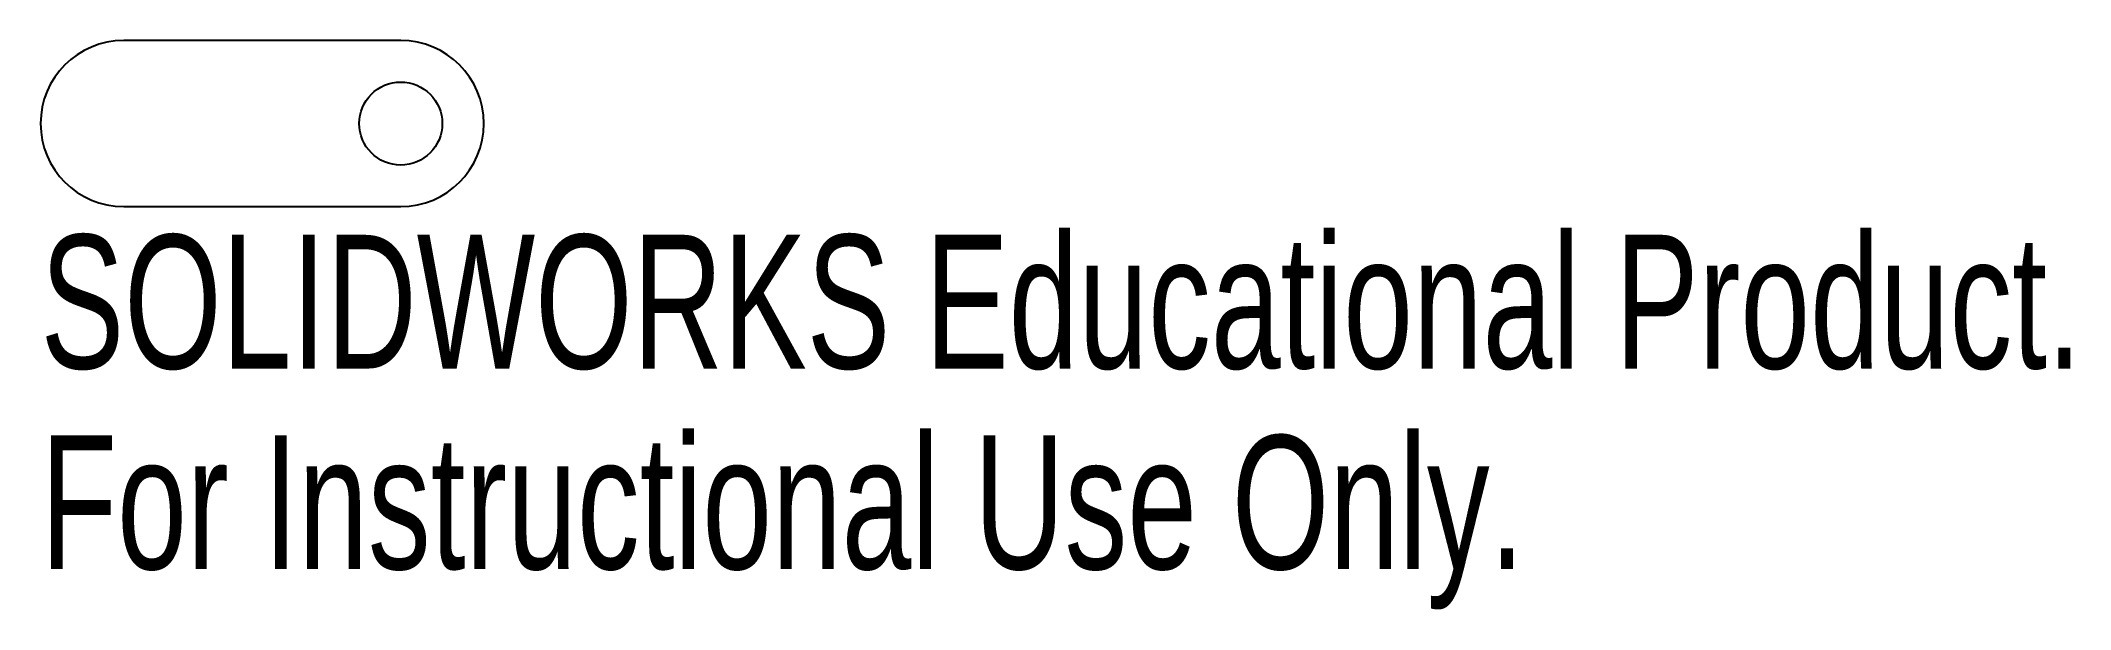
# Model space of a CAD drawing. Header units: millimetres. Extents: x -8 to 65.3, y -17.6 to 3.
import ezdxf

# ---------------------------------------------------------------- set-up
doc = ezdxf.new("R2010")
doc.units = ezdxf.units.MM
doc.styles.add('SLDTEXTSTYLE0', font='TXT', dxfattribs={"width": 0.7})

msp = doc.modelspace()

# ---------------------------------------------------------------- linework, layer by layer
at = {"color": 7, "linetype": 'Continuous', "lineweight": 25}
for p, q in [((5, 3), (-5, 3)), ((-5, -3), (5, -3))]:
    msp.add_line(p, q, dxfattribs=at)
msp.add_circle((5, 0), 1.5, dxfattribs=at)
for centre, start, end in [((-5, 0), 90, 270), ((5, 0), 270, 90)]:
    msp.add_arc(centre, 3, start, end, dxfattribs=at)

# ---------------------------------------------------------------- texts
at = {"color": 7, "linetype": 'Continuous', "char_height": 4.83362, "attachment_point": 1, "style": 'SLDTEXTSTYLE0'}
for s, insert in [('SOLIDWORKS Educational Product.', (-8, -4.02)), ('For Instructional Use Only.', (-8, -11.27))]:
    msp.add_mtext(s, dxfattribs=dict(at, insert=insert))

doc.saveas('drawing.dxf')
